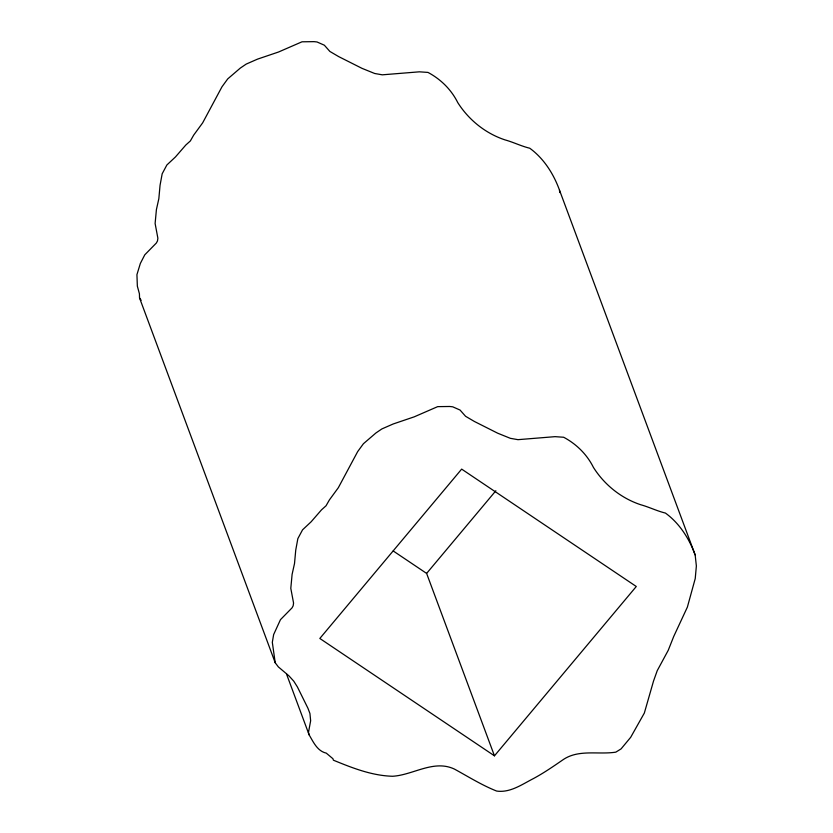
<?xml version="1.0" encoding="UTF-8"?>
<svg xmlns="http://www.w3.org/2000/svg" width="833" height="833" viewBox="0 0 833 833"><rect width="100%" height="100%" fill="white"/><g stroke="black" fill="none" stroke-linecap="round" stroke-linejoin="round"><path stroke-width="1.25" d="M494.458 755.833L319.83 638.463L461.659 469.114L636.287 586.494L494.458 755.833L426.621 573.416L495.864 490.741M393.197 550.957L426.621 573.416M286.531 674.074L309.147 734.883C313.354 742.036 317.363 751.147 326.265 753.126L332.919 758.707L333.398 760.185C352.244 767.932 371.987 775.721 392.635 776.262C413.199 775.044 433.681 759.3 454.422 769.078C468.375 776.71 481.838 785.186 496.676 791.069C510.244 792.995 522.135 784.322 533.641 778.459C543.678 773.045 553.039 766.61 562.41 760.165C578.164 748.867 598.125 754.906 615.806 752.147L621.064 748.909L630.675 737.33L644.336 713.058L653.52 681.071L657.237 670.659L668.233 650.313L673.741 636.422L687.371 607.132L695.232 578.571L696.367 565.982L695.159 554.955L559.484 190.122C553.633 173.93 543.814 158.437 529.746 148.222C521.239 146.171 513.42 142.193 504.985 139.882C485.462 133.405 468.719 119.91 457.744 102.574A82.811 73.721 -20.4 0 0 427.985 72.419L419.363 71.825L382.305 74.824L374.683 73.491L362.022 68.358L338.708 56.623L329.878 51.448L324.36 45.211L317.04 41.973L314.062 41.65L302.004 41.806L278.514 52.021L257.543 59.122L246.204 64.089L240.279 68.108L227.742 78.885L221.984 86.788L202.658 122.857L193.714 135.071L190.361 140.944L185.811 145.025L175.451 156.958L166.86 164.996L162.175 173.785L160.051 185.311L158.843 198.671L156.417 209.552L155.115 223.483L157.874 238.217L157.479 240.966L156.344 243.038L144.775 254.836L140.34 263.467L136.935 274.63L137.351 286.156L139.423 293.81L139.538 297.922L141.131 300.296M139.538 297.922L275.213 662.756L278.357 666.91L288.926 675.834L293.737 681.134L297.391 686.913L307.991 708.362L309.938 713.517L310.647 720.753L308.46 732.561L309.147 734.883M695.159 554.955C689.318 538.764 679.499 523.27 665.432 513.066C656.925 511.014 649.094 507.037 640.671 504.725C621.137 498.249 604.394 484.744 593.429 467.407A82.811 73.721 -20.4 0 0 563.67 437.252L555.049 436.659L517.991 439.668L510.369 438.325L497.697 433.202L474.383 421.467L465.564 416.281L460.045 410.044L452.715 406.816L449.737 406.483L437.689 406.639L414.199 416.854L393.218 423.966L381.889 428.922L375.964 432.941L363.427 443.718L357.659 451.621L338.344 487.69L329.399 499.915L326.047 505.777L321.496 509.858L311.136 521.791L302.546 529.84L297.85 538.628L295.736 550.155L294.518 563.504L292.102 574.385L290.8 588.327L293.56 603.05L293.164 605.799L292.029 607.882L280.461 619.669L273.641 634.579L272.318 642.326L275.213 662.756M559.484 190.122L559.745 192.569"/></g></svg>
